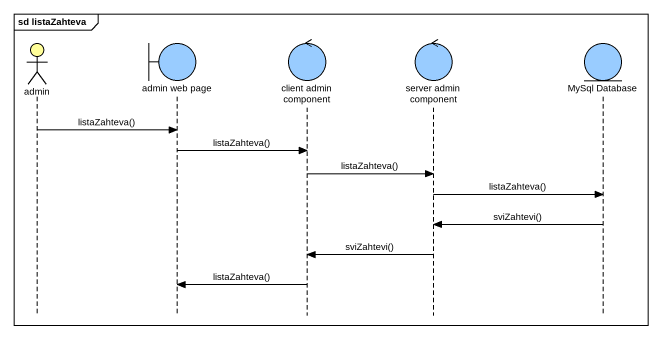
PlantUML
@startuml
mainframe sd listaZahteva
hide footbox
actor admin #FFFE99
boundary "admin web page" as admin_web_page #99CCFF
control "client admin component" as client_admin_component #99CCFF
control "server admin component" as server_admin_component #99CCFF
entity "MySql Database" as MySql_Database #99CCFF

admin -> admin_web_page : listaZahteva()
admin_web_page -> client_admin_component : listaZahteva()
client_admin_component -> server_admin_component : listaZahteva()
server_admin_component -> MySql_Database : listaZahteva()
MySql_Database -> server_admin_component : sviZahtevi()
server_admin_component -> client_admin_component : sviZahtevi()
client_admin_component -> admin_web_page : listaZahteva()
@enduml
